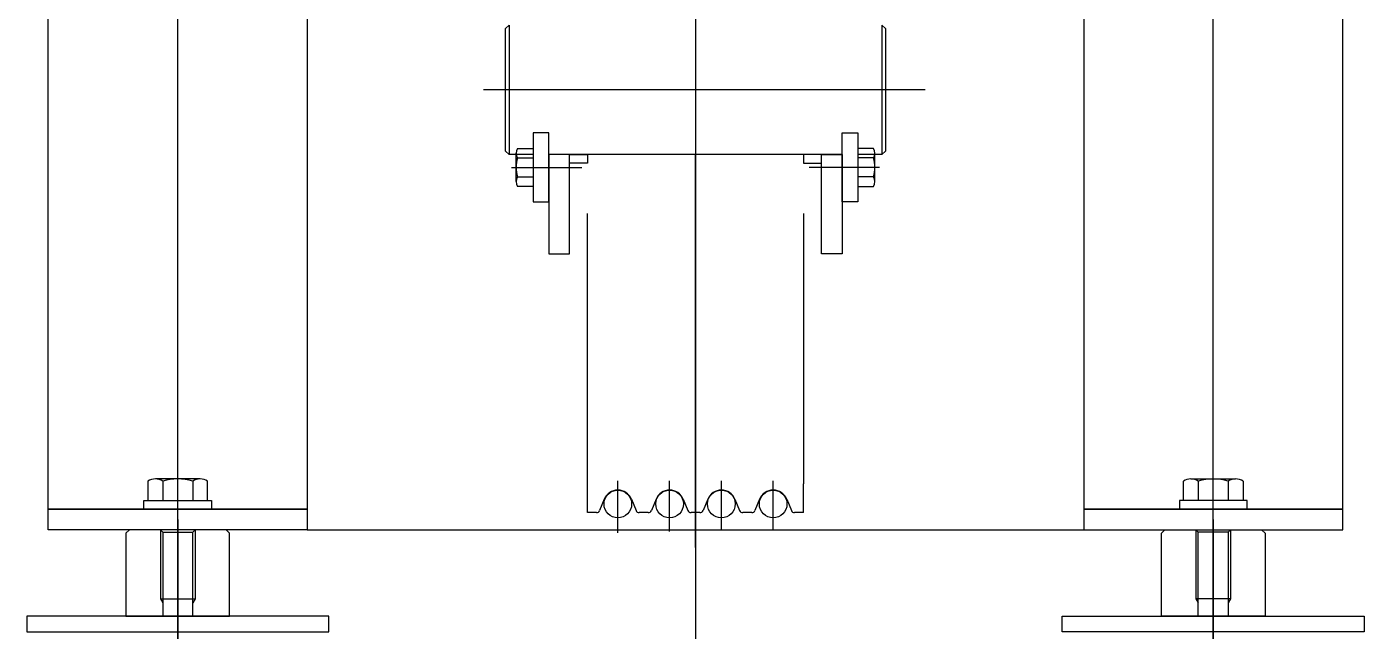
# Model space of a CAD drawing. Header units: millimetres. Extents: x 0 to 356400, y 0 to 68257.
# Drawn here: x 335151 to 335926, y 51046 to 51396 of the extents above; entities that cross this region are included whole.
import ezdxf

# ---------------------------------------------------------------- set-up
doc = ezdxf.new("R2010")
doc.units = ezdxf.units.MM
doc.header["$LTSCALE"] = 75
doc.layers.add('8', color=8, linetype='Continuous')
doc.styles.get("Standard").update_dxf_attribs({"font": 'arial.ttf'})

# ---------------------------------------------------------------- blocks, each defined once
blk = doc.blocks.new('G$CFADF2E56')
at = {"layer": '8'}
for p, q in [((1167.83, 24550, 0), (1167.83, 650, 0)), ((1167.83, 21715.73, 0), (1167.83, 20950.69, 0)), ((792.83, 21328, 0), (792.83, 21646, 0)), ((867.83, 21263.66, 0), (867.83, 21647.78, 0)), ((942.83, 21646, 0), (942.83, 21328, 0)), ((1392.83, 21646, 0), (1392.83, 21328, 0)), ((1467.83, 21263.66, 0), (1467.83, 21647.78, 0)), ((1542.83, 21328, 0), (1542.83, 21646, 0)), ((1057.83, 21606.5, 0), (1059.83, 21608.5, 0)), ((1059.83, 21608.5, 0), (1059.83, 21533.5, 0)), ((1275.83, 21608.5, 0), (1277.83, 21606.5, 0)), ((1275.83, 21608.5, 0), (1275.83, 21533.5, 0)), ((1057.83, 21535.5, 0), (1057.83, 21606.5, 0)), ((1277.83, 21606.5, 0), (1277.83, 21535.5, 0)), ((1300.83, 21571, 0), (1044.9, 21571, 0)), ((1082.83, 21546, 0), (1073.83, 21546, 0)), ((1073.83, 21546, 0), (1073.83, 21506, 0)), ((1082.83, 21506, 0), (1082.83, 21546, 0)), ((1252.83, 21546, 0), (1261.83, 21546, 0)), ((1252.83, 21506, 0), (1252.83, 21546, 0)), ((1261.83, 21546, 0), (1261.83, 21506, 0)), ((1059.83, 21533.5, 0), (1057.83, 21535.5, 0)), ((1073.83, 21533.5, 0), (1059.83, 21533.5, 0)), ((1063.83, 21517.77, 0), (1063.83, 21534.22, 0)), ((1064.68, 21536.97, 0), (1073.83, 21536.97, 0)), ((1064.68, 21531.48, 0), (1073.83, 21531.48, 0)), ((1073.83, 21536.97, 0), (1073.83, 21515.03, 0)), ((1094.83, 21533.5, 0), (1082.83, 21533.5, 0)), ((1082.83, 21533.5, 0), (1082.83, 21476, 0)), ((1252.83, 21533.5, 0), (1082.83, 21533.5, 0)), ((1094.83, 21476, 0), (1094.83, 21533.5, 0)), ((1094.83, 21528.5, 0), (1094.83, 21533.5, 0)), ((1094.83, 21533.5, 0), (1105.33, 21533.5, 0)), ((1105.33, 21533.5, 0), (1105.33, 21528.5, 0)), ((1167.83, 21305.8, 0), (1167.83, 21533.5, 0)), ((1240.83, 21533.5, 0), (1230.33, 21533.5, 0)), ((1230.33, 21533.5, 0), (1230.33, 21528.5, 0)), ((1240.83, 21533.5, 0), (1252.83, 21533.5, 0)), ((1240.83, 21476, 0), (1240.83, 21533.5, 0)), ((1240.83, 21528.5, 0), (1240.83, 21533.5, 0)), ((1252.83, 21533.5, 0), (1252.83, 21476, 0)), ((1261.83, 21536.97, 0), (1261.83, 21515.03, 0)), ((1270.99, 21536.97, 0), (1261.83, 21536.97, 0)), ((1275.83, 21533.5, 0), (1261.83, 21533.5, 0)), ((1270.99, 21531.48, 0), (1261.83, 21531.48, 0)), ((1271.83, 21517.77, 0), (1271.83, 21534.22, 0)), ((1277.83, 21535.5, 0), (1275.83, 21533.5, 0)), ((1061.25, 21526, 0), (1101.92, 21526, 0)), ((1105.33, 21528.5, 0), (1094.83, 21528.5, 0)), ((1230.33, 21528.5, 0), (1240.83, 21528.5, 0)), ((1274.42, 21526, 0), (1233.75, 21526, 0)), ((1064.68, 21520.51, 0), (1073.83, 21520.51, 0)), ((1073.83, 21515.03, 0), (1064.68, 21515.03, 0)), ((1270.99, 21520.51, 0), (1261.83, 21520.51, 0)), ((1261.83, 21515.03, 0), (1270.99, 21515.03, 0)), ((1073.83, 21506, 0), (1082.83, 21506, 0)), ((1105.33, 21342.65, 0), (1105.33, 21499.34, 0)), ((1230.33, 21499.34, 0), (1230.33, 21342.65, 0)), ((1261.83, 21506, 0), (1252.83, 21506, 0)), ((1082.83, 21476, 0), (1094.83, 21476, 0)), ((1252.83, 21476, 0), (1240.83, 21476, 0)), ((850.51, 21344.16, 0), (850.51, 21333, 0)), ((880.82, 21345.5, 0), (854.84, 21345.5, 0)), ((859.17, 21344.16, 0), (859.17, 21333, 0)), ((876.49, 21344.16, 0), (876.49, 21333, 0)), ((885.15, 21333, 0), (885.15, 21344.16, 0)), ((1122.83, 21314.19, 0), (1122.83, 21344.36, 0)), ((1152.83, 21314.99, 0), (1152.83, 21344.36, 0)), ((1182.83, 21316.39, 0), (1182.83, 21344.36, 0)), ((1212.83, 21316.39, 0), (1212.83, 21344.36, 0)), ((1450.51, 21333, 0), (1450.51, 21344.16, 0)), ((1454.84, 21345.5, 0), (1480.82, 21345.5, 0)), ((1459.17, 21344.16, 0), (1459.17, 21333, 0)), ((1476.49, 21344.16, 0), (1476.49, 21333, 0)), ((1485.15, 21344.16, 0), (1485.15, 21333, 0)), ((1105.33, 21326, 0), (1105.33, 21342.65, 0)), ((1230.33, 21326, 0), (1230.33, 21342.65, 0)), ((792.83, 21328, 0), (942.83, 21328, 0)), ((792.83, 21316, 0), (792.83, 21328, 0)), ((942.83, 21328, 0), (792.83, 21328, 0)), ((848.26, 21328, 0), (848.26, 21333, 0)), ((848.26, 21333, 0), (887.41, 21333, 0)), ((887.41, 21328, 0), (848.26, 21328, 0)), ((850.51, 21333, 0), (885.15, 21333, 0)), ((887.41, 21333, 0), (887.41, 21328, 0)), ((942.83, 21328, 0), (942.83, 21316, 0)), ((1114.98, 21333.75, 0), (1112.28, 21327.23, 0)), ((1130.69, 21333.75, 0), (1133.39, 21327.23, 0)), ((1144.98, 21333.75, 0), (1142.28, 21327.23, 0)), ((1160.69, 21333.75, 0), (1163.39, 21327.23, 0)), ((1174.98, 21333.75, 0), (1172.28, 21327.23, 0)), ((1190.69, 21333.75, 0), (1193.39, 21327.23, 0)), ((1204.98, 21333.75, 0), (1202.28, 21327.23, 0)), ((1220.69, 21333.75, 0), (1223.39, 21327.23, 0)), ((1392.83, 21328, 0), (1392.83, 21316, 0)), ((1542.83, 21328, 0), (1392.83, 21328, 0)), ((1392.83, 21328, 0), (1542.83, 21328, 0)), ((1487.41, 21333, 0), (1448.26, 21333, 0)), ((1448.26, 21333, 0), (1448.26, 21328, 0)), ((1448.26, 21328, 0), (1487.41, 21328, 0)), ((1485.15, 21333, 0), (1450.51, 21333, 0)), ((1487.41, 21328, 0), (1487.41, 21333, 0)), ((1542.83, 21316, 0), (1542.83, 21328, 0)), ((867.83, 21322, 0), (867.83, 21257.51, 0)), ((1110.43, 21326, 0), (1105.33, 21326, 0)), ((1140.43, 21326, 0), (1135.23, 21326, 0)), ((1170.43, 21326, 0), (1165.23, 21326, 0)), ((1200.43, 21326, 0), (1195.23, 21326, 0)), ((1230.33, 21326, 0), (1225.23, 21326, 0)), ((1467.83, 21322, 0), (1467.83, 21257.51, 0)), ((942.83, 21316, 0), (792.83, 21316, 0)), ((859.19, 21314.65, 0), (876.48, 21314.65, 0)), ((867.83, 21194, 0), (867.83, 21316, 0)), ((942.83, 21316, 0), (1392.83, 21316, 0)), ((1392.83, 21316, 0), (1542.83, 21316, 0)), ((1476.48, 21314.65, 0), (1459.19, 21314.65, 0)), ((1467.83, 21194, 0), (1467.83, 21316, 0)), ((867.83, 21297, 0), (867.83, 20995, 0)), ((1467.83, 21297, 0), (1467.83, 20995, 0)), ((857.83, 21276, 0), (877.83, 21276, 0)), ((1477.83, 21276, 0), (1457.83, 21276, 0))]:
    blk.add_line(p, q, dxfattribs=at)
at = {"layer": '8', "elevation": 0}
for points in [[(837.83, 21266), (897.83, 21266), (897.83, 21314), (895.83, 21316), (839.83, 21316), (837.83, 21314)], [(1497.83, 21266), (1437.83, 21266), (1437.83, 21314), (1439.83, 21316), (1495.83, 21316), (1497.83, 21314)], [(780.33, 21257), (955.33, 21257), (955.33, 21266), (780.33, 21266)], [(1555.33, 21257), (1380.33, 21257), (1380.33, 21266), (1555.33, 21266)]]:
    blk.add_lwpolyline(points, close=True, dxfattribs=at)
for points in [[(857.83, 21316), (857.83, 21276), (859.19, 21273.66)], [(857.83, 21316), (859.19, 21314.65), (859.19, 21266)], [(876.48, 21266), (876.48, 21314.65), (877.83, 21316)], [(877.83, 21316), (877.83, 21276), (876.48, 21273.66)], [(1457.83, 21316), (1457.83, 21276), (1459.19, 21273.66)], [(1459.19, 21266), (1459.19, 21314.65), (1457.83, 21316)], [(1477.83, 21316), (1476.48, 21314.65), (1476.48, 21266)], [(1477.83, 21316), (1477.83, 21276), (1476.48, 21273.66)]]:
    blk.add_lwpolyline(points, dxfattribs=at)
at = {"layer": '8'}
for centre in [(1122.83, 21331, 0), (1152.83, 21331, 0), (1182.83, 21331, 0), (1212.83, 21331, 0)]:
    blk.add_circle(centre, 8, dxfattribs=at)
for centre, radius, start, end in [((1068.69, 21534.22, 0), 4.86, 145.61575, 214.38425), ((1081.99, 21526, 0), 18.15, 162.41205, 197.58795), ((1266.98, 21534.22, 0), 4.86, 325.61575, 34.38425), ((1253.68, 21526, 0), 18.15, 342.41205, 17.58795), ((1068.69, 21517.77, 0), 4.86, 145.61575, 214.38425), ((1266.98, 21517.77, 0), 4.86, 325.61575, 34.38425), ((854.84, 21337.83, 0), 7.67, 55.61575, 124.38425), ((867.83, 21316.84, 0), 28.66, 72.41205, 107.58795), ((880.82, 21337.83, 0), 7.67, 55.61575, 124.38425), ((1454.84, 21337.83, 0), 7.67, 55.61575, 124.38425), ((1467.83, 21316.84, 0), 28.66, 72.41205, 107.58795), ((1480.82, 21337.83, 0), 7.67, 55.61575, 124.38425), ((1122.83, 21330.5, 0), 8.5, 22.5, 157.5), ((1152.83, 21330.5, 0), 8.5, 22.5, 157.5), ((1182.83, 21330.5, 0), 8.5, 22.5, 157.5), ((1212.83, 21330.5, 0), 8.5, 22.5, 157.5), ((1110.43, 21328, 0), 2, 270, 337.5), ((1135.23, 21328, 0), 2, 202.5, 270), ((1140.43, 21328, 0), 2, 270, 337.5), ((1165.23, 21328, 0), 2, 202.5, 270), ((1170.43, 21328, 0), 2, 270, 337.5), ((1195.23, 21328, 0), 2, 202.5, 270), ((1200.43, 21328, 0), 2, 270, 337.5), ((1225.23, 21328, 0), 2, 202.5, 270)]:
    blk.add_arc(centre, radius, start, end, dxfattribs=at)
at = {"layer": '8', "text_generation_flag": 4, "flags": 1}
for tag, p, rotation in [('MATERIAL', (1084.5, 20321), 180), ('ENAME', (1084.5, 20323), 180), ('NAME', (1084.5, 20324), 180), ('SPEC', (1084.5, 20322), 180), ('REMARK', (1084.5, 20317), 180), ('WEIGHT', (1084.5, 20320), 180), ('MAKER', (1084.5, 20318), 180), ('USER1', (1084.5, 20316), 180), ('USER2', (1084.5, 20315), 180), ('USER3', (1084.5, 20314), 180), ('USER4', (1084.5, 20313), 180), ('PRICE', (1084.5, 20319), 180), ('USER5', (1084.5, 20312), 180), ('QTY', (1084.5, 20311), 180), ('NAME', (525.5, 20272), 270), ('ENAME', (526.5, 20272), 270), ('SPEC', (527.5, 20272), 270), ('MATERIAL', (528.5, 20272), 270), ('WEIGHT', (529.5, 20272), 270), ('PRICE', (530.5, 20272), 270), ('MAKER', (531.5, 20272), 270), ('REMARK', (532.5, 20272), 270), ('USER1', (533.5, 20272), 270), ('USER2', (534.5, 20272), 270), ('USER3', (535.5, 20272), 270), ('USER4', (536.5, 20272), 270), ('USER5', (537.5, 20272), 270), ('QTY', (538.5, 20272), 270), ('MATERIAL', (504.83, 20246), 180), ('WEIGHT', (504.83, 20245), 180), ('ENAME', (504.83, 20248), 180), ('MAKER', (504.83, 20243), 180), ('PRICE', (504.83, 20244), 180), ('NAME', (504.83, 20249), 180), ('SPEC', (504.83, 20247), 180), ('REMARK', (504.83, 20242), 180), ('USER4', (504.83, 20238), 180), ('USER5', (504.83, 20237), 180), ('USER1', (504.83, 20241), 180), ('USER2', (504.83, 20240), 180), ('USER3', (504.83, 20239), 180), ('QTY', (504.83, 20236), 180), ('ENAME', (1084.5, 19423), 180), ('NAME', (1084.5, 19424), 180), ('SPEC', (1084.5, 19422), 180), ('MATERIAL', (1084.5, 19421), 180), ('REMARK', (1084.5, 19417), 180), ('WEIGHT', (1084.5, 19420), 180), ('MAKER', (1084.5, 19418), 180), ('USER1', (1084.5, 19416), 180), ('USER2', (1084.5, 19415), 180), ('USER3', (1084.5, 19414), 180), ('PRICE', (1084.5, 19419), 180), ('USER4', (1084.5, 19413), 180), ('USER5', (1084.5, 19412), 180), ('QTY', (1084.5, 19411), 180), ('NAME', (525.5, 19372), 270), ('ENAME', (526.5, 19372), 270), ('SPEC', (527.5, 19372), 270), ('MATERIAL', (528.5, 19372), 270), ('WEIGHT', (529.5, 19372), 270), ('PRICE', (530.5, 19372), 270), ('MAKER', (531.5, 19372), 270), ('REMARK', (532.5, 19372), 270), ('USER1', (533.5, 19372), 270), ('USER2', (534.5, 19372), 270), ('USER3', (535.5, 19372), 270), ('USER4', (536.5, 19372), 270), ('USER5', (537.5, 19372), 270), ('QTY', (538.5, 19372), 270), ('MATERIAL', (504.83, 19346), 180), ('WEIGHT', (504.83, 19345), 180), ('ENAME', (504.83, 19348), 180), ('PRICE', (504.83, 19344), 180), ('NAME', (504.83, 19349), 180), ('SPEC', (504.83, 19347), 180), ('REMARK', (504.83, 19342), 180), ('MAKER', (504.83, 19343), 180), ('USER4', (504.83, 19338), 180), ('USER5', (504.83, 19337), 180), ('USER1', (504.83, 19341), 180), ('USER2', (504.83, 19340), 180), ('USER3', (504.83, 19339), 180), ('QTY', (504.83, 19336), 180), ('ENAME', (1084.5, 18523), 180), ('NAME', (1084.5, 18524), 180), ('MATERIAL', (1084.5, 18521), 180), ('REMARK', (1084.5, 18517), 180), ('WEIGHT', (1084.5, 18520), 180), ('MAKER', (1084.5, 18518), 180), ('USER1', (1084.5, 18516), 180), ('USER2', (1084.5, 18515), 180), ('PRICE', (1084.5, 18519), 180), ('SPEC', (1084.5, 18522), 180), ('USER3', (1084.5, 18514), 180), ('USER4', (1084.5, 18513), 180), ('USER5', (1084.5, 18512), 180), ('QTY', (1084.5, 18511), 180), ('NAME', (525.5, 18472), 270), ('ENAME', (526.5, 18472), 270), ('SPEC', (527.5, 18472), 270), ('MATERIAL', (528.5, 18472), 270), ('WEIGHT', (529.5, 18472), 270), ('PRICE', (530.5, 18472), 270), ('MAKER', (531.5, 18472), 270), ('REMARK', (532.5, 18472), 270), ('USER1', (533.5, 18472), 270), ('USER2', (534.5, 18472), 270), ('USER3', (535.5, 18472), 270), ('USER4', (536.5, 18472), 270), ('USER5', (537.5, 18472), 270), ('QTY', (538.5, 18472), 270), ('MATERIAL', (504.83, 18446), 180), ('WEIGHT', (504.83, 18445), 180), ('ENAME', (504.83, 18448), 180), ('NAME', (504.83, 18449), 180), ('SPEC', (504.83, 18447), 180), ('REMARK', (504.83, 18442), 180), ('MAKER', (504.83, 18443), 180), ('USER4', (504.83, 18438), 180), ('USER5', (504.83, 18437), 180), ('USER1', (504.83, 18441), 180), ('USER2', (504.83, 18440), 180), ('USER3', (504.83, 18439), 180), ('PRICE', (504.83, 18444), 180), ('QTY', (504.83, 18436), 180), ('NAME', (1084.5, 17624), 180), ('MATERIAL', (1084.5, 17621), 180), ('REMARK', (1084.5, 17617), 180), ('WEIGHT', (1084.5, 17620), 180), ('ENAME', (1084.5, 17623), 180), ('MAKER', (1084.5, 17618), 180), ('USER1', (1084.5, 17616), 180), ('PRICE', (1084.5, 17619), 180), ('SPEC', (1084.5, 17622), 180), ('USER2', (1084.5, 17615), 180), ('USER3', (1084.5, 17614), 180), ('USER4', (1084.5, 17613), 180), ('USER5', (1084.5, 17612), 180), ('QTY', (1084.5, 17611), 180), ('NAME', (525.5, 17572), 270), ('ENAME', (526.5, 17572), 270), ('SPEC', (527.5, 17572), 270), ('MATERIAL', (528.5, 17572), 270), ('WEIGHT', (529.5, 17572), 270), ('PRICE', (530.5, 17572), 270), ('MAKER', (531.5, 17572), 270), ('REMARK', (532.5, 17572), 270), ('USER1', (533.5, 17572), 270), ('USER2', (534.5, 17572), 270), ('USER3', (535.5, 17572), 270), ('USER4', (536.5, 17572), 270), ('USER5', (537.5, 17572), 270), ('QTY', (538.5, 17572), 270), ('MATERIAL', (504.83, 17546), 180), ('ENAME', (504.83, 17548), 180), ('NAME', (504.83, 17549), 180), ('SPEC', (504.83, 17547), 180), ('REMARK', (504.83, 17542), 180), ('WEIGHT', (504.83, 17545), 180), ('MAKER', (504.83, 17543), 180), ('USER4', (504.83, 17538), 180), ('USER1', (504.83, 17541), 180), ('USER2', (504.83, 17540), 180), ('USER3', (504.83, 17539), 180), ('PRICE', (504.83, 17544), 180), ('USER5', (504.83, 17537), 180), ('QTY', (504.83, 17536), 180), ('MATERIAL', (1084.5, 16721), 180), ('REMARK', (1084.5, 16717), 180), ('WEIGHT', (1084.5, 16720), 180), ('ENAME', (1084.5, 16723), 180), ('MAKER', (1084.5, 16718), 180), ('PRICE', (1084.5, 16719), 180), ('NAME', (1084.5, 16724), 180), ('SPEC', (1084.5, 16722), 180), ('USER1', (1084.5, 16716), 180), ('USER2', (1084.5, 16715), 180), ('USER3', (1084.5, 16714), 180), ('USER4', (1084.5, 16713), 180), ('USER5', (1084.5, 16712), 180), ('QTY', (1084.5, 16711), 180), ('NAME', (525.5, 16672), 270), ('ENAME', (526.5, 16672), 270), ('SPEC', (527.5, 16672), 270), ('MATERIAL', (528.5, 16672), 270), ('WEIGHT', (529.5, 16672), 270), ('PRICE', (530.5, 16672), 270), ('MAKER', (531.5, 16672), 270), ('REMARK', (532.5, 16672), 270), ('USER1', (533.5, 16672), 270), ('USER2', (534.5, 16672), 270), ('USER3', (535.5, 16672), 270), ('USER4', (536.5, 16672), 270), ('USER5', (537.5, 16672), 270), ('QTY', (538.5, 16672), 270), ('ENAME', (504.83, 16648), 180), ('NAME', (504.83, 16649), 180), ('SPEC', (504.83, 16647), 180), ('MATERIAL', (504.83, 16646), 180), ('REMARK', (504.83, 16642), 180), ('WEIGHT', (504.83, 16645), 180), ('MAKER', (504.83, 16643), 180), ('USER1', (504.83, 16641), 180), ('USER2', (504.83, 16640), 180), ('USER3', (504.83, 16639), 180), ('PRICE', (504.83, 16644), 180), ('USER4', (504.83, 16638), 180), ('USER5', (504.83, 16637), 180), ('QTY', (504.83, 16636), 180), ('MATERIAL', (1084.5, 15821), 180), ('WEIGHT', (1084.5, 15820), 180), ('ENAME', (1084.5, 15823), 180), ('MAKER', (1084.5, 15818), 180), ('PRICE', (1084.5, 15819), 180), ('NAME', (1084.5, 15824), 180), ('SPEC', (1084.5, 15822), 180), ('REMARK', (1084.5, 15817), 180), ('USER1', (1084.5, 15816), 180), ('USER2', (1084.5, 15815), 180), ('USER3', (1084.5, 15814), 180), ('USER4', (1084.5, 15813), 180), ('USER5', (1084.5, 15812), 180), ('QTY', (1084.5, 15811), 180), ('NAME', (525.5, 15772), 270), ('ENAME', (526.5, 15772), 270), ('SPEC', (527.5, 15772), 270), ('MATERIAL', (528.5, 15772), 270), ('WEIGHT', (529.5, 15772), 270), ('PRICE', (530.5, 15772), 270), ('MAKER', (531.5, 15772), 270), ('REMARK', (532.5, 15772), 270), ('USER1', (533.5, 15772), 270), ('USER2', (534.5, 15772), 270), ('USER3', (535.5, 15772), 270), ('USER4', (536.5, 15772), 270), ('USER5', (537.5, 15772), 270), ('QTY', (538.5, 15772), 270), ('ENAME', (504.83, 15748), 180), ('NAME', (504.83, 15749), 180), ('MATERIAL', (504.83, 15746), 180), ('REMARK', (504.83, 15742), 180), ('WEIGHT', (504.83, 15745), 180), ('MAKER', (504.83, 15743), 180), ('USER1', (504.83, 15741), 180), ('USER2', (504.83, 15740), 180), ('PRICE', (504.83, 15744), 180), ('SPEC', (504.83, 15747), 180), ('USER4', (504.83, 15738), 180), ('USER5', (504.83, 15737), 180), ('USER3', (504.83, 15739), 180), ('QTY', (504.83, 15736), 180), ('MATERIAL', (1084.5, 14921), 180), ('WEIGHT', (1084.5, 14920), 180), ('ENAME', (1084.5, 14923), 180), ('PRICE', (1084.5, 14919), 180), ('NAME', (1084.5, 14924), 180), ('SPEC', (1084.5, 14922), 180), ('REMARK', (1084.5, 14917), 180), ('MAKER', (1084.5, 14918), 180), ('USER1', (1084.5, 14916), 180), ('USER2', (1084.5, 14915), 180), ('USER3', (1084.5, 14914), 180), ('USER4', (1084.5, 14913), 180), ('USER5', (1084.5, 14912), 180), ('QTY', (1084.5, 14911), 180), ('NAME', (525.5, 14872), 270), ('ENAME', (526.5, 14872), 270), ('SPEC', (527.5, 14872), 270), ('MATERIAL', (528.5, 14872), 270), ('WEIGHT', (529.5, 14872), 270), ('PRICE', (530.5, 14872), 270), ('MAKER', (531.5, 14872), 270), ('REMARK', (532.5, 14872), 270), ('USER1', (533.5, 14872), 270), ('USER2', (534.5, 14872), 270), ('USER3', (535.5, 14872), 270), ('USER4', (536.5, 14872), 270), ('USER5', (537.5, 14872), 270), ('QTY', (538.5, 14872), 270), ('NAME', (504.83, 14849), 180), ('MATERIAL', (504.83, 14846), 180), ('REMARK', (504.83, 14842), 180), ('WEIGHT', (504.83, 14845), 180), ('ENAME', (504.83, 14848), 180), ('MAKER', (504.83, 14843), 180), ('USER1', (504.83, 14841), 180), ('PRICE', (504.83, 14844), 180), ('SPEC', (504.83, 14847), 180), ('USER4', (504.83, 14838), 180), ('USER5', (504.83, 14837), 180), ('USER2', (504.83, 14840), 180), ('USER3', (504.83, 14839), 180), ('QTY', (504.83, 14836), 180), ('MATERIAL', (1084.5, 14021), 180), ('WEIGHT', (1084.5, 14020), 180), ('ENAME', (1084.5, 14023), 180), ('NAME', (1084.5, 14024), 180), ('SPEC', (1084.5, 14022), 180), ('REMARK', (1084.5, 14017), 180), ('MAKER', (1084.5, 14018), 180), ('USER1', (1084.5, 14016), 180), ('USER2', (1084.5, 14015), 180), ('USER3', (1084.5, 14014), 180), ('USER4', (1084.5, 14013), 180), ('USER5', (1084.5, 14012), 180), ('PRICE', (1084.5, 14019), 180), ('QTY', (1084.5, 14011), 180), ('NAME', (525.5, 13972), 270), ('ENAME', (526.5, 13972), 270), ('SPEC', (527.5, 13972), 270), ('MATERIAL', (528.5, 13972), 270), ('WEIGHT', (529.5, 13972), 270), ('PRICE', (530.5, 13972), 270), ('MAKER', (531.5, 13972), 270), ('REMARK', (532.5, 13972), 270), ('USER1', (533.5, 13972), 270), ('USER2', (534.5, 13972), 270), ('USER3', (535.5, 13972), 270), ('USER4', (536.5, 13972), 270), ('USER5', (537.5, 13972), 270), ('QTY', (538.5, 13972), 270), ('MATERIAL', (504.83, 13946), 180), ('WEIGHT', (504.83, 13945), 180), ('ENAME', (504.83, 13948), 180), ('MAKER', (504.83, 13943), 180), ('PRICE', (504.83, 13944), 180), ('NAME', (504.83, 13949), 180), ('SPEC', (504.83, 13947), 180), ('REMARK', (504.83, 13942), 180), ('USER4', (504.83, 13938), 180), ('USER5', (504.83, 13937), 180), ('USER1', (504.83, 13941), 180), ('USER2', (504.83, 13940), 180), ('USER3', (504.83, 13939), 180), ('QTY', (504.83, 13936), 180), ('ENAME', (1084.5, 12323), 180), ('NAME', (1084.5, 12324), 180), ('MATERIAL', (1084.5, 12321), 180), ('REMARK', (1084.5, 12317), 180), ('WEIGHT', (1084.5, 12320), 180), ('MAKER', (1084.5, 12318), 180), ('USER1', (1084.5, 12316), 180), ('USER2', (1084.5, 12315), 180), ('PRICE', (1084.5, 12319), 180), ('SPEC', (1084.5, 12322), 180), ('USER3', (1084.5, 12314), 180), ('USER4', (1084.5, 12313), 180), ('USER5', (1084.5, 12312), 180), ('QTY', (1084.5, 12311), 180), ('NAME', (525.5, 12272), 270), ('ENAME', (526.5, 12272), 270), ('SPEC', (527.5, 12272), 270), ('MATERIAL', (528.5, 12272), 270), ('WEIGHT', (529.5, 12272), 270), ('PRICE', (530.5, 12272), 270), ('MAKER', (531.5, 12272), 270), ('REMARK', (532.5, 12272), 270), ('USER1', (533.5, 12272), 270), ('USER2', (534.5, 12272), 270), ('USER3', (535.5, 12272), 270), ('USER4', (536.5, 12272), 270), ('USER5', (537.5, 12272), 270), ('QTY', (538.5, 12272), 270), ('MATERIAL', (504.83, 12246), 180), ('WEIGHT', (504.83, 12245), 180), ('ENAME', (504.83, 12248), 180), ('NAME', (504.83, 12249), 180), ('SPEC', (504.83, 12247), 180), ('REMARK', (504.83, 12242), 180), ('MAKER', (504.83, 12243), 180), ('USER4', (504.83, 12238), 180), ('USER5', (504.83, 12237), 180), ('USER1', (504.83, 12241), 180), ('USER2', (504.83, 12240), 180), ('USER3', (504.83, 12239), 180), ('PRICE', (504.83, 12244), 180), ('QTY', (504.83, 12236), 180), ('MATERIAL', (1084.5, 10621), 180), ('WEIGHT', (1084.5, 10620), 180), ('ENAME', (1084.5, 10623), 180), ('MAKER', (1084.5, 10618), 180), ('PRICE', (1084.5, 10619), 180), ('NAME', (1084.5, 10624), 180), ('SPEC', (1084.5, 10622), 180), ('REMARK', (1084.5, 10617), 180), ('USER1', (1084.5, 10616), 180), ('USER2', (1084.5, 10615), 180), ('USER3', (1084.5, 10614), 180), ('USER4', (1084.5, 10613), 180), ('USER5', (1084.5, 10612), 180), ('QTY', (1084.5, 10611), 180), ('NAME', (525.5, 10572), 270), ('ENAME', (526.5, 10572), 270), ('SPEC', (527.5, 10572), 270), ('MATERIAL', (528.5, 10572), 270), ('WEIGHT', (529.5, 10572), 270), ('PRICE', (530.5, 10572), 270), ('MAKER', (531.5, 10572), 270), ('REMARK', (532.5, 10572), 270), ('USER1', (533.5, 10572), 270), ('USER2', (534.5, 10572), 270), ('USER3', (535.5, 10572), 270), ('USER4', (536.5, 10572), 270), ('USER5', (537.5, 10572), 270), ('QTY', (538.5, 10572), 270), ('ENAME', (504.83, 10548), 180), ('NAME', (504.83, 10549), 180), ('MATERIAL', (504.83, 10546), 180), ('REMARK', (504.83, 10542), 180), ('WEIGHT', (504.83, 10545), 180), ('MAKER', (504.83, 10543), 180), ('USER1', (504.83, 10541), 180), ('USER2', (504.83, 10540), 180), ('PRICE', (504.83, 10544), 180), ('SPEC', (504.83, 10547), 180), ('USER4', (504.83, 10538), 180), ('USER5', (504.83, 10537), 180), ('USER3', (504.83, 10539), 180), ('QTY', (504.83, 10536), 180), ('MATERIAL', (1084.5, 8921), 180), ('WEIGHT', (1084.5, 8920), 180), ('ENAME', (1084.5, 8923), 180), ('NAME', (1084.5, 8924), 180), ('SPEC', (1084.5, 8922), 180), ('REMARK', (1084.5, 8917), 180), ('MAKER', (1084.5, 8918), 180), ('USER1', (1084.5, 8916), 180), ('USER2', (1084.5, 8915), 180), ('USER3', (1084.5, 8914), 180), ('USER4', (1084.5, 8913), 180), ('PRICE', (1084.5, 8919), 180), ('USER5', (1084.5, 8912), 180), ('QTY', (1084.5, 8911), 180), ('NAME', (525.5, 8872), 270), ('ENAME', (526.5, 8872), 270), ('SPEC', (527.5, 8872), 270), ('MATERIAL', (528.5, 8872), 270), ('WEIGHT', (529.5, 8872), 270), ('PRICE', (530.5, 8872), 270), ('MAKER', (531.5, 8872), 270), ('REMARK', (532.5, 8872), 270), ('USER1', (533.5, 8872), 270), ('USER2', (534.5, 8872), 270), ('USER3', (535.5, 8872), 270), ('USER4', (536.5, 8872), 270), ('USER5', (537.5, 8872), 270), ('QTY', (538.5, 8872), 270), ('MATERIAL', (504.83, 8846), 180), ('WEIGHT', (504.83, 8845), 180), ('ENAME', (504.83, 8848), 180), ('MAKER', (504.83, 8843), 180), ('PRICE', (504.83, 8844), 180), ('NAME', (504.83, 8849), 180), ('SPEC', (504.83, 8847), 180), ('REMARK', (504.83, 8842), 180), ('USER4', (504.83, 8838), 180), ('USER5', (504.83, 8837), 180), ('USER1', (504.83, 8841), 180), ('USER2', (504.83, 8840), 180), ('USER3', (504.83, 8839), 180), ('QTY', (504.83, 8836), 180), ('ENAME', (1084.5, 7223), 180), ('NAME', (1084.5, 7224), 180), ('MATERIAL', (1084.5, 7221), 180), ('REMARK', (1084.5, 7217), 180), ('WEIGHT', (1084.5, 7220), 180), ('MAKER', (1084.5, 7218), 180), ('USER1', (1084.5, 7216), 180), ('USER2', (1084.5, 7215), 180), ('PRICE', (1084.5, 7219), 180), ('SPEC', (1084.5, 7222), 180), ('USER3', (1084.5, 7214), 180), ('USER4', (1084.5, 7213), 180), ('USER5', (1084.5, 7212), 180), ('QTY', (1084.5, 7211), 180), ('NAME', (525.5, 7172), 270), ('ENAME', (526.5, 7172), 270), ('SPEC', (527.5, 7172), 270), ('MATERIAL', (528.5, 7172), 270), ('WEIGHT', (529.5, 7172), 270), ('PRICE', (530.5, 7172), 270), ('MAKER', (531.5, 7172), 270), ('REMARK', (532.5, 7172), 270), ('USER1', (533.5, 7172), 270), ('USER2', (534.5, 7172), 270), ('USER3', (535.5, 7172), 270), ('USER4', (536.5, 7172), 270), ('USER5', (537.5, 7172), 270), ('QTY', (538.5, 7172), 270), ('MATERIAL', (504.83, 7146), 180), ('ENAME', (504.83, 7148), 180), ('NAME', (504.83, 7149), 180), ('SPEC', (504.83, 7147), 180), ('REMARK', (504.83, 7142), 180), ('WEIGHT', (504.83, 7145), 180), ('MAKER', (504.83, 7143), 180), ('USER4', (504.83, 7138), 180), ('USER1', (504.83, 7141), 180), ('USER2', (504.83, 7140), 180), ('USER3', (504.83, 7139), 180), ('PRICE', (504.83, 7144), 180), ('USER5', (504.83, 7137), 180), ('QTY', (504.83, 7136), 180), ('MATERIAL', (1084.5, 5521), 180), ('WEIGHT', (1084.5, 5520), 180), ('ENAME', (1084.5, 5523), 180), ('MAKER', (1084.5, 5518), 180), ('PRICE', (1084.5, 5519), 180), ('NAME', (1084.5, 5524), 180), ('SPEC', (1084.5, 5522), 180), ('REMARK', (1084.5, 5517), 180), ('USER1', (1084.5, 5516), 180), ('USER2', (1084.5, 5515), 180), ('USER3', (1084.5, 5514), 180), ('USER4', (1084.5, 5513), 180), ('USER5', (1084.5, 5512), 180), ('QTY', (1084.5, 5511), 180), ('NAME', (525.5, 5472), 270), ('ENAME', (526.5, 5472), 270), ('SPEC', (527.5, 5472), 270), ('MATERIAL', (528.5, 5472), 270), ('WEIGHT', (529.5, 5472), 270), ('PRICE', (530.5, 5472), 270), ('MAKER', (531.5, 5472), 270), ('REMARK', (532.5, 5472), 270), ('USER1', (533.5, 5472), 270), ('USER2', (534.5, 5472), 270), ('USER3', (535.5, 5472), 270), ('USER4', (536.5, 5472), 270), ('USER5', (537.5, 5472), 270), ('QTY', (538.5, 5472), 270), ('NAME', (504.83, 5449), 180), ('MATERIAL', (504.83, 5446), 180), ('REMARK', (504.83, 5442), 180), ('WEIGHT', (504.83, 5445), 180), ('ENAME', (504.83, 5448), 180), ('MAKER', (504.83, 5443), 180), ('USER1', (504.83, 5441), 180), ('PRICE', (504.83, 5444), 180), ('SPEC', (504.83, 5447), 180), ('USER4', (504.83, 5438), 180), ('USER5', (504.83, 5437), 180), ('USER2', (504.83, 5440), 180), ('USER3', (504.83, 5439), 180), ('QTY', (504.83, 5436), 180), ('MATERIAL', (1084.5, 3821), 180), ('ENAME', (1084.5, 3823), 180), ('NAME', (1084.5, 3824), 180), ('SPEC', (1084.5, 3822), 180), ('REMARK', (1084.5, 3817), 180), ('WEIGHT', (1084.5, 3820), 180), ('MAKER', (1084.5, 3818), 180), ('USER1', (1084.5, 3816), 180), ('USER2', (1084.5, 3815), 180), ('USER3', (1084.5, 3814), 180), ('USER4', (1084.5, 3813), 180), ('PRICE', (1084.5, 3819), 180), ('USER5', (1084.5, 3812), 180), ('QTY', (1084.5, 3811), 180), ('NAME', (525.5, 3772), 270), ('ENAME', (526.5, 3772), 270), ('SPEC', (527.5, 3772), 270), ('MATERIAL', (528.5, 3772), 270), ('WEIGHT', (529.5, 3772), 270), ('PRICE', (530.5, 3772), 270), ('MAKER', (531.5, 3772), 270), ('REMARK', (532.5, 3772), 270), ('USER1', (533.5, 3772), 270), ('USER2', (534.5, 3772), 270), ('USER3', (535.5, 3772), 270), ('USER4', (536.5, 3772), 270), ('USER5', (537.5, 3772), 270), ('QTY', (538.5, 3772), 270), ('MATERIAL', (504.83, 3746), 180), ('WEIGHT', (504.83, 3745), 180), ('ENAME', (504.83, 3748), 180), ('PRICE', (504.83, 3744), 180), ('NAME', (504.83, 3749), 180), ('SPEC', (504.83, 3747), 180), ('REMARK', (504.83, 3742), 180), ('MAKER', (504.83, 3743), 180), ('USER4', (504.83, 3738), 180), ('USER5', (504.83, 3737), 180), ('USER1', (504.83, 3741), 180), ('USER2', (504.83, 3740), 180), ('USER3', (504.83, 3739), 180), ('QTY', (504.83, 3736), 180), ('NAME', (1084.5, 2124), 180), ('MATERIAL', (1084.5, 2121), 180), ('REMARK', (1084.5, 2117), 180), ('WEIGHT', (1084.5, 2120), 180), ('ENAME', (1084.5, 2123), 180), ('MAKER', (1084.5, 2118), 180), ('USER1', (1084.5, 2116), 180), ('PRICE', (1084.5, 2119), 180), ('SPEC', (1084.5, 2122), 180), ('USER2', (1084.5, 2115), 180), ('USER3', (1084.5, 2114), 180), ('USER4', (1084.5, 2113), 180), ('USER5', (1084.5, 2112), 180), ('QTY', (1084.5, 2111), 180), ('NAME', (525.5, 2072), 270), ('ENAME', (526.5, 2072), 270), ('SPEC', (527.5, 2072), 270), ('MATERIAL', (528.5, 2072), 270), ('WEIGHT', (529.5, 2072), 270), ('PRICE', (530.5, 2072), 270), ('MAKER', (531.5, 2072), 270), ('REMARK', (532.5, 2072), 270), ('USER1', (533.5, 2072), 270), ('USER2', (534.5, 2072), 270), ('USER3', (535.5, 2072), 270), ('USER4', (536.5, 2072), 270), ('USER5', (537.5, 2072), 270), ('QTY', (538.5, 2072), 270), ('MATERIAL', (504.83, 2046), 180), ('ENAME', (504.83, 2048), 180), ('NAME', (504.83, 2049), 180), ('SPEC', (504.83, 2047), 180), ('REMARK', (504.83, 2042), 180), ('WEIGHT', (504.83, 2045), 180), ('MAKER', (504.83, 2043), 180), ('USER4', (504.83, 2038), 180), ('USER1', (504.83, 2041), 180), ('USER2', (504.83, 2040), 180), ('USER3', (504.83, 2039), 180), ('PRICE', (504.83, 2044), 180), ('USER5', (504.83, 2037), 180), ('QTY', (504.83, 2036), 180), ('MATERIAL', (1084.5, 421), 180), ('WEIGHT', (1084.5, 420), 180), ('ENAME', (1084.5, 423), 180), ('PRICE', (1084.5, 419), 180), ('NAME', (1084.5, 424), 180), ('SPEC', (1084.5, 422), 180), ('REMARK', (1084.5, 417), 180), ('MAKER', (1084.5, 418), 180), ('USER1', (1084.5, 416), 180), ('USER2', (1084.5, 415), 180), ('USER3', (1084.5, 414), 180), ('USER4', (1084.5, 413), 180), ('USER5', (1084.5, 412), 180), ('QTY', (1084.5, 411), 180), ('NAME', (525.5, 372), 270), ('ENAME', (526.5, 372), 270), ('SPEC', (527.5, 372), 270), ('MATERIAL', (528.5, 372), 270), ('WEIGHT', (529.5, 372), 270), ('PRICE', (530.5, 372), 270), ('MAKER', (531.5, 372), 270), ('REMARK', (532.5, 372), 270), ('USER1', (533.5, 372), 270), ('USER2', (534.5, 372), 270), ('USER3', (535.5, 372), 270), ('USER4', (536.5, 372), 270), ('USER5', (537.5, 372), 270), ('QTY', (538.5, 372), 270), ('NAME', (504.83, 349), 180), ('MATERIAL', (504.83, 346), 180), ('REMARK', (504.83, 342), 180), ('WEIGHT', (504.83, 345), 180), ('ENAME', (504.83, 348), 180), ('MAKER', (504.83, 343), 180), ('USER1', (504.83, 341), 180), ('PRICE', (504.83, 344), 180), ('SPEC', (504.83, 347), 180), ('USER4', (504.83, 338), 180), ('USER5', (504.83, 337), 180), ('USER2', (504.83, 340), 180), ('USER3', (504.83, 339), 180), ('QTY', (504.83, 336), 180)]:
    blk.add_attdef(tag, p, '', height=0.25, rotation=rotation, dxfattribs=at)
at = {"layer": '8', "flags": 1}
for tag, p in [('WEIGHT', (1830.83, 20245)), ('SPEC', (1830.83, 20247)), ('NAME', (1830.83, 20249)), ('ENAME', (1830.83, 20248)), ('MATERIAL', (1830.83, 20246)), ('PRICE', (1830.83, 20244)), ('MAKER', (1830.83, 20243)), ('QTY', (1830.83, 20236)), ('REMARK', (1830.83, 20242)), ('USER1', (1830.83, 20241)), ('USER2', (1830.83, 20240)), ('USER3', (1830.83, 20239)), ('USER4', (1830.83, 20238)), ('USER5', (1830.83, 20237)), ('WEIGHT', (1830.83, 19345)), ('SPEC', (1830.83, 19347)), ('NAME', (1830.83, 19349)), ('ENAME', (1830.83, 19348)), ('MATERIAL', (1830.83, 19346)), ('PRICE', (1830.83, 19344)), ('QTY', (1830.83, 19336)), ('MAKER', (1830.83, 19343)), ('REMARK', (1830.83, 19342)), ('USER1', (1830.83, 19341)), ('USER2', (1830.83, 19340)), ('USER3', (1830.83, 19339)), ('USER4', (1830.83, 19338)), ('USER5', (1830.83, 19337)), ('WEIGHT', (1830.83, 18445)), ('SPEC', (1830.83, 18447)), ('NAME', (1830.83, 18449)), ('ENAME', (1830.83, 18448)), ('MATERIAL', (1830.83, 18446)), ('PRICE', (1830.83, 18444)), ('MAKER', (1830.83, 18443)), ('REMARK', (1830.83, 18442)), ('USER1', (1830.83, 18441)), ('USER2', (1830.83, 18440)), ('USER3', (1830.83, 18439)), ('USER4', (1830.83, 18438)), ('USER5', (1830.83, 18437)), ('QTY', (1830.83, 18436)), ('SPEC', (1830.83, 17547)), ('NAME', (1830.83, 17549)), ('ENAME', (1830.83, 17548)), ('MATERIAL', (1830.83, 17546)), ('WEIGHT', (1830.83, 17545)), ('PRICE', (1830.83, 17544)), ('MAKER', (1830.83, 17543)), ('REMARK', (1830.83, 17542)), ('USER1', (1830.83, 17541)), ('USER2', (1830.83, 17540)), ('USER3', (1830.83, 17539)), ('USER4', (1830.83, 17538)), ('QTY', (1830.83, 17536)), ('USER5', (1830.83, 17537)), ('SPEC', (1830.83, 16647)), ('NAME', (1830.83, 16649)), ('ENAME', (1830.83, 16648)), ('WEIGHT', (1830.83, 16645)), ('MATERIAL', (1830.83, 16646)), ('PRICE', (1830.83, 16644)), ('MAKER', (1830.83, 16643)), ('REMARK', (1830.83, 16642)), ('USER1', (1830.83, 16641)), ('USER2', (1830.83, 16640)), ('USER3', (1830.83, 16639)), ('QTY', (1830.83, 16636)), ('USER4', (1830.83, 16638)), ('USER5', (1830.83, 16637)), ('NAME', (1830.83, 15749)), ('ENAME', (1830.83, 15748)), ('WEIGHT', (1830.83, 15745)), ('SPEC', (1830.83, 15747)), ('MATERIAL', (1830.83, 15746)), ('PRICE', (1830.83, 15744)), ('MAKER', (1830.83, 15743)), ('REMARK', (1830.83, 15742)), ('USER1', (1830.83, 15741)), ('USER2', (1830.83, 15740)), ('QTY', (1830.83, 15736)), ('USER3', (1830.83, 15739)), ('USER4', (1830.83, 15738)), ('USER5', (1830.83, 15737)), ('NAME', (1830.83, 14849)), ('WEIGHT', (1830.83, 14845)), ('SPEC', (1830.83, 14847)), ('ENAME', (1830.83, 14848)), ('MATERIAL', (1830.83, 14846)), ('PRICE', (1830.83, 14844)), ('MAKER', (1830.83, 14843)), ('REMARK', (1830.83, 14842)), ('USER1', (1830.83, 14841)), ('QTY', (1830.83, 14836)), ('USER2', (1830.83, 14840)), ('USER3', (1830.83, 14839)), ('USER4', (1830.83, 14838)), ('USER5', (1830.83, 14837)), ('WEIGHT', (1830.83, 13945)), ('SPEC', (1830.83, 13947)), ('NAME', (1830.83, 13949)), ('ENAME', (1830.83, 13948)), ('MATERIAL', (1830.83, 13946)), ('PRICE', (1830.83, 13944)), ('MAKER', (1830.83, 13943)), ('QTY', (1830.83, 13936)), ('REMARK', (1830.83, 13942)), ('USER1', (1830.83, 13941)), ('USER2', (1830.83, 13940)), ('USER3', (1830.83, 13939)), ('USER4', (1830.83, 13938)), ('USER5', (1830.83, 13937)), ('WEIGHT', (1830.83, 12245)), ('SPEC', (1830.83, 12247)), ('NAME', (1830.83, 12249)), ('ENAME', (1830.83, 12248)), ('MATERIAL', (1830.83, 12246)), ('PRICE', (1830.83, 12244)), ('MAKER', (1830.83, 12243)), ('REMARK', (1830.83, 12242)), ('USER1', (1830.83, 12241)), ('USER2', (1830.83, 12240)), ('USER3', (1830.83, 12239)), ('USER4', (1830.83, 12238)), ('USER5', (1830.83, 12237)), ('QTY', (1830.83, 12236)), ('NAME', (1830.83, 10549)), ('ENAME', (1830.83, 10548)), ('WEIGHT', (1830.83, 10545)), ('SPEC', (1830.83, 10547)), ('MATERIAL', (1830.83, 10546)), ('PRICE', (1830.83, 10544)), ('MAKER', (1830.83, 10543)), ('REMARK', (1830.83, 10542)), ('USER1', (1830.83, 10541)), ('USER2', (1830.83, 10540)), ('QTY', (1830.83, 10536)), ('USER3', (1830.83, 10539)), ('USER4', (1830.83, 10538)), ('USER5', (1830.83, 10537)), ('WEIGHT', (1830.83, 8845)), ('SPEC', (1830.83, 8847)), ('NAME', (1830.83, 8849)), ('ENAME', (1830.83, 8848)), ('MATERIAL', (1830.83, 8846)), ('PRICE', (1830.83, 8844)), ('MAKER', (1830.83, 8843)), ('QTY', (1830.83, 8836)), ('REMARK', (1830.83, 8842)), ('USER1', (1830.83, 8841)), ('USER2', (1830.83, 8840)), ('USER3', (1830.83, 8839)), ('USER4', (1830.83, 8838)), ('USER5', (1830.83, 8837)), ('SPEC', (1830.83, 7147)), ('NAME', (1830.83, 7149)), ('ENAME', (1830.83, 7148)), ('MATERIAL', (1830.83, 7146)), ('WEIGHT', (1830.83, 7145)), ('PRICE', (1830.83, 7144)), ('MAKER', (1830.83, 7143)), ('REMARK', (1830.83, 7142)), ('USER1', (1830.83, 7141)), ('USER2', (1830.83, 7140)), ('USER3', (1830.83, 7139)), ('USER4', (1830.83, 7138)), ('QTY', (1830.83, 7136)), ('USER5', (1830.83, 7137)), ('NAME', (1830.83, 5449)), ('WEIGHT', (1830.83, 5445)), ('SPEC', (1830.83, 5447)), ('ENAME', (1830.83, 5448)), ('MATERIAL', (1830.83, 5446)), ('PRICE', (1830.83, 5444)), ('MAKER', (1830.83, 5443)), ('REMARK', (1830.83, 5442)), ('USER1', (1830.83, 5441)), ('QTY', (1830.83, 5436)), ('USER2', (1830.83, 5440)), ('USER3', (1830.83, 5439)), ('USER4', (1830.83, 5438)), ('USER5', (1830.83, 5437)), ('WEIGHT', (1830.83, 3745)), ('SPEC', (1830.83, 3747)), ('NAME', (1830.83, 3749)), ('ENAME', (1830.83, 3748)), ('MATERIAL', (1830.83, 3746)), ('PRICE', (1830.83, 3744)), ('QTY', (1830.83, 3736)), ('MAKER', (1830.83, 3743)), ('REMARK', (1830.83, 3742)), ('USER1', (1830.83, 3741)), ('USER2', (1830.83, 3740)), ('USER3', (1830.83, 3739)), ('USER4', (1830.83, 3738)), ('USER5', (1830.83, 3737)), ('SPEC', (1830.83, 2047)), ('NAME', (1830.83, 2049)), ('ENAME', (1830.83, 2048)), ('MATERIAL', (1830.83, 2046)), ('WEIGHT', (1830.83, 2045)), ('PRICE', (1830.83, 2044)), ('MAKER', (1830.83, 2043)), ('REMARK', (1830.83, 2042)), ('USER1', (1830.83, 2041)), ('USER2', (1830.83, 2040)), ('USER3', (1830.83, 2039)), ('USER4', (1830.83, 2038)), ('QTY', (1830.83, 2036)), ('USER5', (1830.83, 2037)), ('NAME', (1830.83, 349)), ('WEIGHT', (1830.83, 345)), ('SPEC', (1830.83, 347)), ('ENAME', (1830.83, 348)), ('MATERIAL', (1830.83, 346)), ('PRICE', (1830.83, 344)), ('MAKER', (1830.83, 343)), ('REMARK', (1830.83, 342)), ('USER1', (1830.83, 341)), ('QTY', (1830.83, 336)), ('USER2', (1830.83, 340)), ('USER3', (1830.83, 339)), ('USER4', (1830.83, 338)), ('USER5', (1830.83, 337))]:
    blk.add_attdef(tag, p, '', height=0.25, dxfattribs=at)

msp = doc.modelspace()

# ---------------------------------------------------------------- block references
msp.add_blockref('G$CFADF2E56', (334370.93, 29788.64, 0))

doc.saveas('drawing.dxf')
